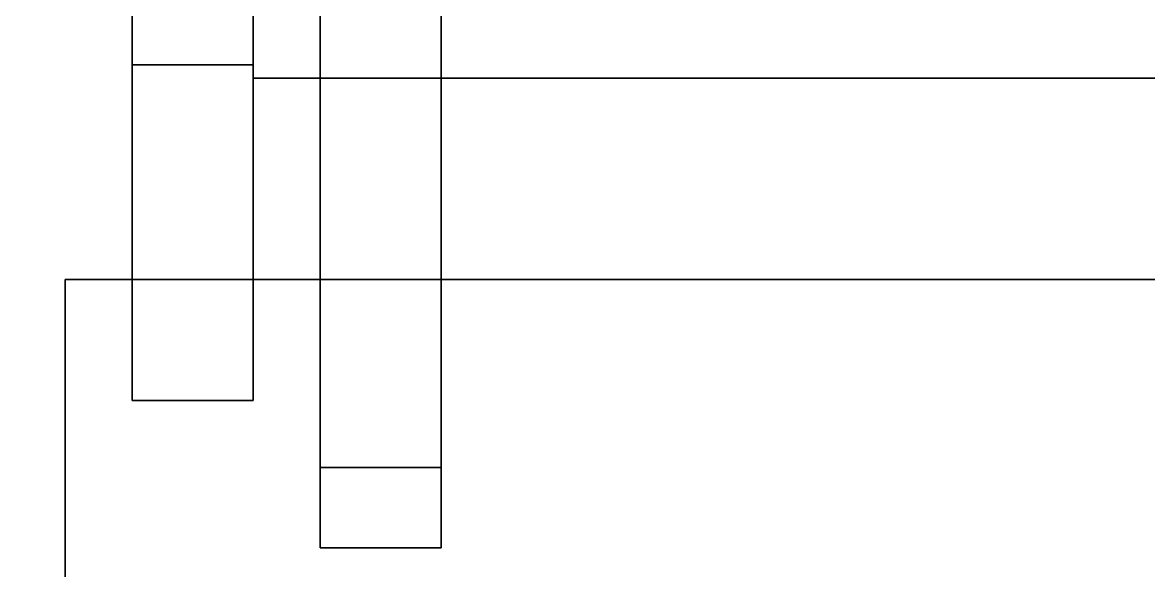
# Model space of a CAD drawing. Extents: x 0 to 3017, y -3657 to 0.
# Drawn here: x 932.7 to 1100.3, y -2585.4 to -2503.7 of the extents above; entities that cross this region are included whole.
import ezdxf

# ---------------------------------------------------------------- set-up
doc = ezdxf.new("R2010")
doc.units = 0
for name, color, linetype in [('LAYER0', 7, 'CONTINUOUS'), ('LAYER1', 7, 'CONTINUOUS'), ('LAYER273', 253, 'CONTINUOUS'), ('LAYER293', 7, 'CONTINUOUS'), ('LAYER302', 254, 'CONTINUOUS'), ('LAYER311', 253, 'CONTINUOUS'), ('LAYER314', 253, 'CONTINUOUS')]:
    doc.layers.add(name, color=color, linetype=linetype)

msp = doc.modelspace()

# ---------------------------------------------------------------- linework, layer by layer
at = {"layer": 'LAYER0'}
for points, invisible_edges in [([(151, -238), (2997, 0), (1089, -2692), (151, -238)], 7), ([(151, -238, 5), (1089, -3657, 5), (151, 0, 5), (151, -238, 5)], 3), ([(151, 0, 5), (1089, -3657, 5), (1089, -2692, 5), (151, 0, 5)], 5), ([(151, 0, 5), (1089, -2692, 5), (2997, 0, 5), (151, 0, 5)], 3), ([(1089, -2692), (2997, 0), (2997, -2692), (1089, -2692)], 1), ([(2997, 0, 5), (1089, -2692, 5), (2997, -2692, 5), (2997, 0, 5)], 1), ([(0, -3657), (151, -238), (1089, -3657), (0, -3657)], 3), ([(1089, -3657, 5), (0, -238, 5), (0, -3657, 5), (1089, -3657, 5)], 1), ([(0, -238, 5), (1089, -3657, 5), (151, -238, 5), (0, -238, 5)], 3), ([(1089, -3657), (151, -238), (1089, -2692), (1089, -3657)], 3)]:
    msp.add_3dface(points, dxfattribs=dict(at, invisible_edges=invisible_edges))
at = {"layer": 'LAYER1'}
for points, invisible_edges in [([(1089, -2692, 5), (939, -2542, 5), (2847, -2542, 5), (1089, -2692, 5)], 5), ([(939, -2542, 5), (1089, -2692, 5), (939, -3507, 5), (939, -2542, 5)], 3), ([(939, -2542, 2606), (2847, -2542, 5), (939, -2542, 5), (939, -2542, 2606)], 1), ([(2847, -2542, 5), (939, -2542, 2606), (2847, -2542, 2606), (2847, -2542, 5)], 1), ([(939, -2542, 2606), (939, -3507, 5), (939, -3507, 2606), (939, -2542, 2606)], 1), ([(939, -3507, 5), (939, -2542, 2606), (939, -2542, 5), (939, -3507, 5)], 1), ([(1089, -2692, 5), (2847, -2542, 5), (2997, -2692, 5), (1089, -2692, 5)], 3)]:
    msp.add_3dface(points, dxfattribs=dict(at, invisible_edges=invisible_edges))
at = {"layer": 'LAYER273', "invisible_edges": 1}
for points in [[(977.0002, -2570, 2555), (995.0002, -1990, 2555), (995.0002, -2570, 2555), (977.0002, -2570, 2555)], [(995.0002, -1990, 2555), (977.0002, -2570, 2555), (977.0002, -1990, 2555), (995.0002, -1990, 2555)], [(977.0002, -1990, 2625), (995.0002, -2570, 2625), (995.0002, -1990, 2625), (977.0002, -1990, 2625)], [(995.0002, -2570, 2625), (977.0002, -1990, 2625), (977.0002, -2570, 2625), (995.0002, -2570, 2625)], [(977.0002, -2570, 2555), (977.0002, -1990, 2625), (977.0002, -1990, 2555), (977.0002, -2570, 2555)], [(977.0002, -1990, 2625), (977.0002, -2570, 2555), (977.0002, -2570, 2625), (977.0002, -1990, 2625)], [(995.0002, -2570, 2625), (995.0002, -1990, 2555), (995.0002, -1990, 2625), (995.0002, -2570, 2625)], [(995.0002, -1990, 2555), (995.0002, -2570, 2625), (995.0002, -2570, 2555), (995.0002, -1990, 2555)], [(995.0002, -2570, 2625), (977.0002, -2570, 2555), (995.0002, -2570, 2555), (995.0002, -2570, 2625)], [(977.0002, -2570, 2555), (995.0002, -2570, 2625), (977.0002, -2570, 2625), (977.0002, -2570, 2555)]]:
    msp.add_3dface(points, dxfattribs=at)
at = {"layer": 'LAYER293', "invisible_edges": 1}
for points in [[(1267, -2494, 5), (967.0002, -2512, 5), (967.0002, -2494, 5), (1267, -2494, 5)], [(967.0002, -2512, 5), (1267, -2494, 5), (1267, -2512, 5), (967.0002, -2512, 5)], [(967.0002, -2512, 5), (967.0002, -2494, 2555), (967.0002, -2494, 5), (967.0002, -2512, 5)], [(967.0002, -2494, 2555), (967.0002, -2512, 5), (967.0002, -2512, 2555), (967.0002, -2494, 2555)], [(1267, -2512, 2555), (967.0002, -2494, 2555), (967.0002, -2512, 2555), (1267, -2512, 2555)], [(967.0002, -2494, 2555), (1267, -2512, 2555), (1267, -2494, 2555), (967.0002, -2494, 2555)], [(967.0002, -2512, 5), (1267, -2512, 2555), (967.0002, -2512, 2555), (967.0002, -2512, 5)], [(1267, -2512, 2555), (967.0002, -2512, 5), (1267, -2512, 5), (1267, -2512, 2555)]]:
    msp.add_3dface(points, dxfattribs=at)
at = {"layer": 'LAYER302', "invisible_edges": 1}
for points in [[(949.0002, -1964, 88), (967.0002, -2510, 88), (949.0002, -2510, 88), (949.0002, -1964, 88)], [(967.0002, -2510, 88), (949.0002, -1964, 88), (967.0002, -1964, 88), (967.0002, -2510, 88)], [(967.0002, -1964, 2552), (949.0002, -2510, 2552), (967.0002, -2510, 2552), (967.0002, -1964, 2552)], [(949.0002, -2510, 2552), (967.0002, -1964, 2552), (949.0002, -1964, 2552), (949.0002, -2510, 2552)], [(949.0002, -2510, 2552), (949.0002, -1964, 88), (949.0002, -2510, 88), (949.0002, -2510, 2552)], [(949.0002, -1964, 88), (949.0002, -2510, 2552), (949.0002, -1964, 2552), (949.0002, -1964, 88)], [(967.0002, -1964, 2552), (967.0002, -2510, 88), (967.0002, -1964, 88), (967.0002, -1964, 2552)], [(967.0002, -2510, 88), (967.0002, -1964, 2552), (967.0002, -2510, 2552), (967.0002, -2510, 88)], [(949.0002, -2510, 2552), (967.0002, -2510, 88), (967.0002, -2510, 2552), (949.0002, -2510, 2552)], [(967.0002, -2510, 88), (949.0002, -2510, 2552), (949.0002, -2510, 88), (967.0002, -2510, 88)]]:
    msp.add_3dface(points, dxfattribs=at)
at = {"layer": 'LAYER311', "invisible_edges": 1}
for points in [[(977.0002, -2512, 5), (995.0002, -2582, 5), (977.0002, -2582, 5), (977.0002, -2512, 5)], [(995.0002, -2582, 5), (977.0002, -2512, 5), (995.0002, -2512, 5), (995.0002, -2582, 5)], [(995.0002, -2512, 2555), (977.0002, -2582, 2555), (995.0002, -2582, 2555), (995.0002, -2512, 2555)], [(977.0002, -2582, 2555), (995.0002, -2512, 2555), (977.0002, -2512, 2555), (977.0002, -2582, 2555)], [(977.0002, -2512, 5), (995.0002, -2512, 2555), (995.0002, -2512, 5), (977.0002, -2512, 5)], [(995.0002, -2512, 2555), (977.0002, -2512, 5), (977.0002, -2512, 2555), (995.0002, -2512, 2555)], [(977.0002, -2582, 2555), (977.0002, -2512, 5), (977.0002, -2582, 5), (977.0002, -2582, 2555)], [(977.0002, -2512, 5), (977.0002, -2582, 2555), (977.0002, -2512, 2555), (977.0002, -2512, 5)], [(995.0002, -2512, 2555), (995.0002, -2582, 5), (995.0002, -2512, 5), (995.0002, -2512, 2555)], [(995.0002, -2582, 5), (995.0002, -2512, 2555), (995.0002, -2582, 2555), (995.0002, -2582, 5)], [(977.0002, -2582, 2555), (995.0002, -2582, 5), (995.0002, -2582, 2555), (977.0002, -2582, 2555)], [(995.0002, -2582, 5), (977.0002, -2582, 2555), (977.0002, -2582, 5), (995.0002, -2582, 5)]]:
    msp.add_3dface(points, dxfattribs=at)
at = {"layer": 'LAYER314', "invisible_edges": 1}
for points in [[(949.0001, -2560, 5), (967.0001, -1962, 5), (967.0001, -2560, 5), (949.0001, -2560, 5)], [(967.0001, -1962, 5), (949.0001, -2560, 5), (949.0001, -1962, 5), (967.0001, -1962, 5)], [(949.0001, -1962, 85), (967.0001, -2560, 85), (967.0001, -1962, 85), (949.0001, -1962, 85)], [(967.0001, -2560, 85), (949.0001, -1962, 85), (949.0001, -2560, 85), (967.0001, -2560, 85)], [(949.0001, -2560, 5), (949.0001, -1962, 85), (949.0001, -1962, 5), (949.0001, -2560, 5)], [(949.0001, -1962, 85), (949.0001, -2560, 5), (949.0001, -2560, 85), (949.0001, -1962, 85)], [(967.0001, -2560, 85), (967.0001, -1962, 5), (967.0001, -1962, 85), (967.0001, -2560, 85)], [(967.0001, -1962, 5), (967.0001, -2560, 85), (967.0001, -2560, 5), (967.0001, -1962, 5)], [(967.0001, -2560, 85), (949.0001, -2560, 5), (967.0001, -2560, 5), (967.0001, -2560, 85)], [(949.0001, -2560, 5), (967.0001, -2560, 85), (949.0001, -2560, 85), (949.0001, -2560, 5)]]:
    msp.add_3dface(points, dxfattribs=at)

# ---------------------------------------------------------------- meshes
at = {"layer": 'LAYER1'}
mesh = msp.add_polymesh((9, 2), dxfattribs=at)
for k, corner in enumerate([(2847, -150, 2606), (301, -150, 2606), (2847, -2542, 2606), (2847, -150, 2606), (939, -2542, 2606), (2847, -2542, 2606), (939, -3507, 2606), (939, -2542, 2606), (150, -3507, 2606), (939, -3507, 2606), (150, -388, 2606), (150, -3507, 2606), (301, -388, 2606), (150, -388, 2606), (301, -150, 2606), (301, -388, 2606), (151, 0, 2606), (151, -238, 2606)]):
    mesh.set_mesh_vertex(divmod(k, 2), corner)

doc.saveas('drawing.dxf')
